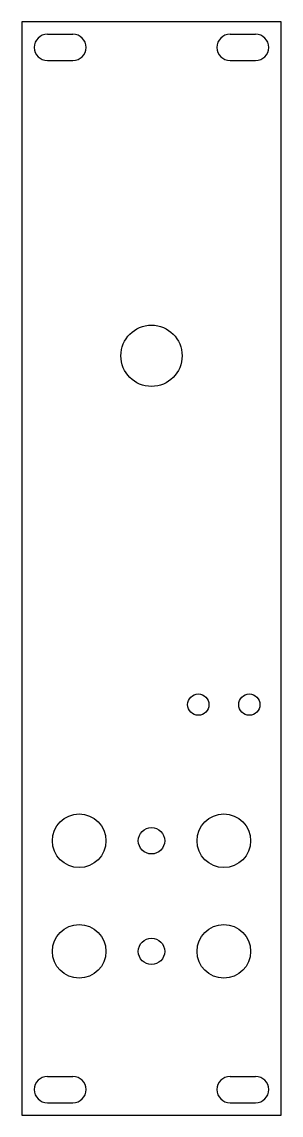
# Model space of a CAD drawing. Extents: x 133 to 164, y 41 to 169.
import ezdxf

# ---------------------------------------------------------------- set-up
doc = ezdxf.new("R2010")
doc.units = 0
doc.layers.add('View', color=7, linetype='CONTINUOUS')

msp = doc.modelspace()

# ---------------------------------------------------------------- linework, layer by layer
at = {"layer": 'View'}
for p, q in [((133.26, 169.25), (133.26, 40.75)), ((163.74, 169.25), (133.26, 169.25)), ((163.74, 40.75), (163.74, 169.25)), ((136.26, 167.8), (139.26, 167.8)), ((157.74, 167.8), (160.74, 167.8)), ((136.26, 164.7), (139.26, 164.7)), ((157.74, 164.7), (160.74, 164.7)), ((136.26, 45.3), (139.26, 45.3)), ((157.74, 45.3), (160.74, 45.3)), ((136.26, 42.2), (139.26, 42.2)), ((157.74, 42.2), (160.74, 42.2)), ((133.26, 40.75), (163.74, 40.75))]:
    msp.add_line(p, q, dxfattribs=at)
for centre, radius in [((148.5, 130), 3.6), ((154, 89), 1.25), ((160, 89), 1.25), ((140, 73), 3.15), ((157, 73), 3.15), ((148.5, 73), 1.55), ((140, 60), 3.15), ((157, 60), 3.15), ((148.5, 60), 1.55)]:
    msp.add_circle(centre, radius, dxfattribs=at)
for centre, start, end in [((136.26, 166.25), 90, -90), ((139.26, 166.25), -90, 90), ((157.74, 166.25), 90, -90), ((160.74, 166.25), -90, 90), ((136.26, 43.75), 90, -90), ((139.26, 43.75), -90, 90), ((157.74, 43.75), 90, -90), ((160.74, 43.75), -90, 90)]:
    msp.add_arc(centre, 1.55, start, end, dxfattribs=at)

doc.saveas('drawing.dxf')
